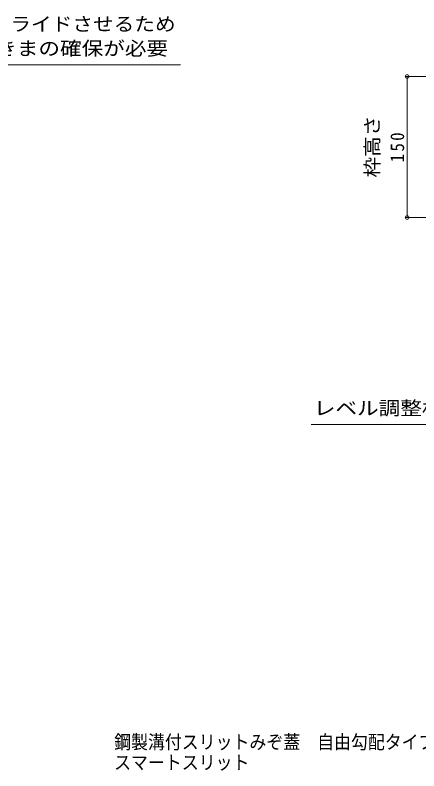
# Model space of a CAD drawing. Units: millimetres at full size, sheet at 1:5; details may follow other scales. Extents: x -1546 to 1950, y -1361 to 1333.
# Drawn here: x 229 to 659, y -1361 to -557 of the extents above; entities that cross this region are included whole.
import ezdxf
from ezdxf.enums import TextEntityAlignment as Align

# ---------------------------------------------------------------- set-up
doc = ezdxf.new("R2010")
doc.units = ezdxf.units.MM
doc.header["$LTSCALE"] = 5
doc.header["$PDMODE"] = 32
doc.header["$PDSIZE"] = 4
for name, color, linetype, lineweight in [('E-4_土留', 7, 'Continuous', 18), ('E-5_水路', 7, 'Continuous', 18), ('F-5_F-5ﾚｲﾔ', 7, 'Continuous', 18)]:
    doc.layers.add(name, color=color, linetype=linetype, lineweight=lineweight)
doc.styles.add('ＭＳ ゴシック', font='')
doc.styles.get('ＭＳ ゴシック').set_extended_font_data('MS Gothic')

msp = doc.modelspace()

# ---------------------------------------------------------------- linework, layer by layer
at = {"layer": 'E-4_土留'}
for p, q in [((644.785, -622.747), (877.779, -622.747)), ((646.285, -772.747), (646.285, -622.747)), ((644.785, -772.747), (872.706, -772.747))]:
    msp.add_line(p, q, dxfattribs=at)
for p in [(646.285, -622.747), (646.285, -772.747)]:
    msp.add_point(p, dxfattribs=at)
at = {"layer": 'E-5_水路'}
for p, q in [((71.154, -610.3), (405.08, -610.3)), ((544.312, -992.89), (763.458, -992.89))]:
    msp.add_line(p, q, dxfattribs=at)

# ---------------------------------------------------------------- texts
at = {"layer": 'E-4_土留', "color": 2, "style": 'ＭＳ ゴシック', "width": 1.1}
msp.add_text('枠高さ', height=14.66, rotation=90, dxfattribs=at).set_placement((620.735, -730.247), align=Align.BOTTOM_LEFT)
at = {"layer": 'E-4_土留', "color": 2, "insert": (643.285, -713.997), "char_height": 14.66, "attachment_point": 7, "rotation": 90, "style": 'ＭＳ ゴシック'}
msp.add_mtext('\\T1.27;\\W0.9;150', dxfattribs=at)
at = {"layer": 'E-5_水路', "color": 2, "style": 'ＭＳ ゴシック'}
for s, width, p in [('ロック金具をスライドさせるため', 1.1, (70.08, -578.68)), ('25mm以上のすきまの確保が必要', 1.15, (70.08, -604.623)), ('レベル調整材（別途）', 1.15, (546.97, -987.213))]:
    msp.add_text(s, height=14.66, dxfattribs=dict(at, width=width)).set_placement(p, align=Align.BOTTOM_LEFT)
at = {"layer": 'F-5_F-5ﾚｲﾔ', "color": 2, "style": 'ＭＳ ゴシック', "width": 0.9}
for s, p in [('鋼製溝付スリットみぞ蓋\u3000自由勾配タイプ\u3000境界用\u3000\u3000鋳鉄製スリット蓋\u3000ＶＧＱＭ－１０２０', (334.501, -1342.394)), ('スマートスリット\u3000\u3000\u3000\u3000\u3000\u3000\u3000\u3000\u3000\u3000\u3000\u3000\u3000\u3000\u3000\u3000\u3000スチール製枠\u3000\u3000\u3000ＳＫＦＴ－２－１０２０\u3000Ｈ＝１５０', (334.501, -1364.149))]:
    msp.add_text(s, height=14.66, dxfattribs=at).set_placement(p, align=Align.BOTTOM_LEFT)

doc.saveas('drawing.dxf')
